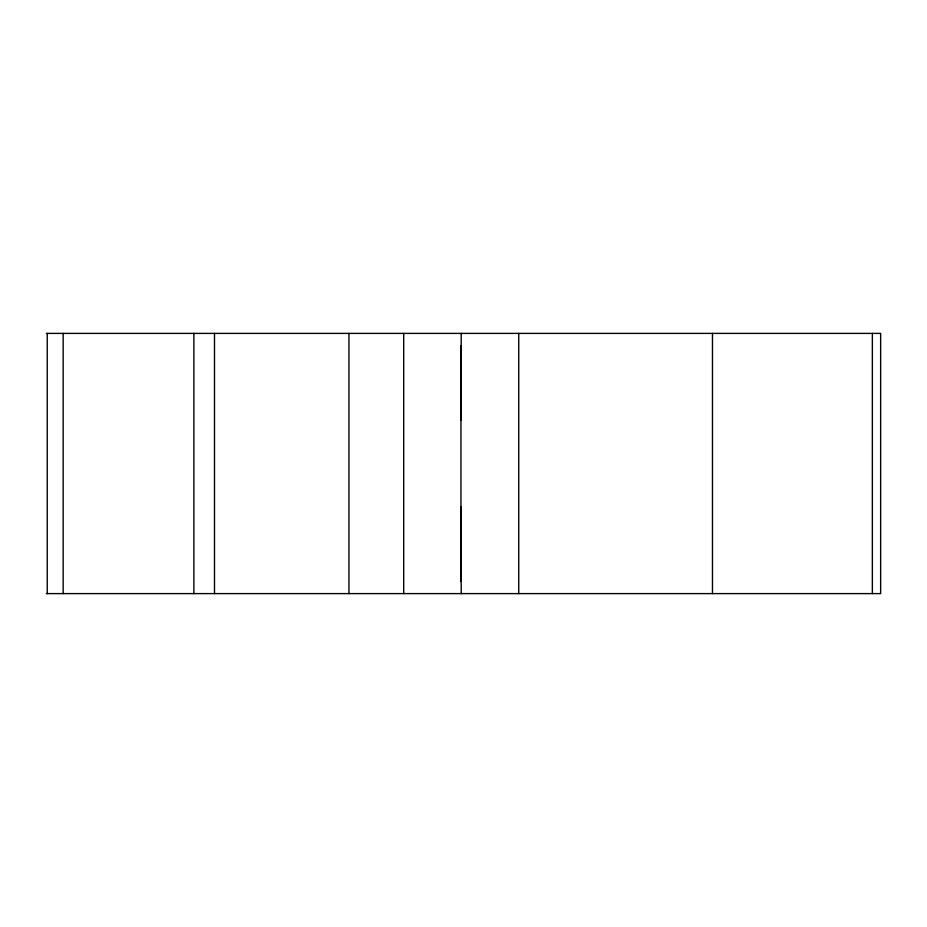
<?xml version="1.0" encoding="UTF-8"?>
<svg xmlns="http://www.w3.org/2000/svg" width="927" height="927" viewBox="0 0 927 927"><rect width="100%" height="100%" fill="white"/><g stroke="black" fill="none" stroke-linecap="round" stroke-linejoin="round"><path stroke-width="1.39" d="M460.962 420.128L461.217 333.396M46.35 333.396L880.65 333.396L880.65 593.604L46.362 593.604M460.962 506.872L461.217 593.604M872.353 333.396L872.353 593.604M712.481 333.396L712.481 593.604M518.738 333.396L518.738 593.604M460.962 345.586L460.962 581.414M403.708 333.396L403.708 593.604M348.958 333.396L348.958 593.604M214.496 333.396L214.496 593.604M193.882 333.396L193.882 593.604M63.152 333.396L63.152 593.604M47.242 333.396L47.242 593.604"/></g></svg>
